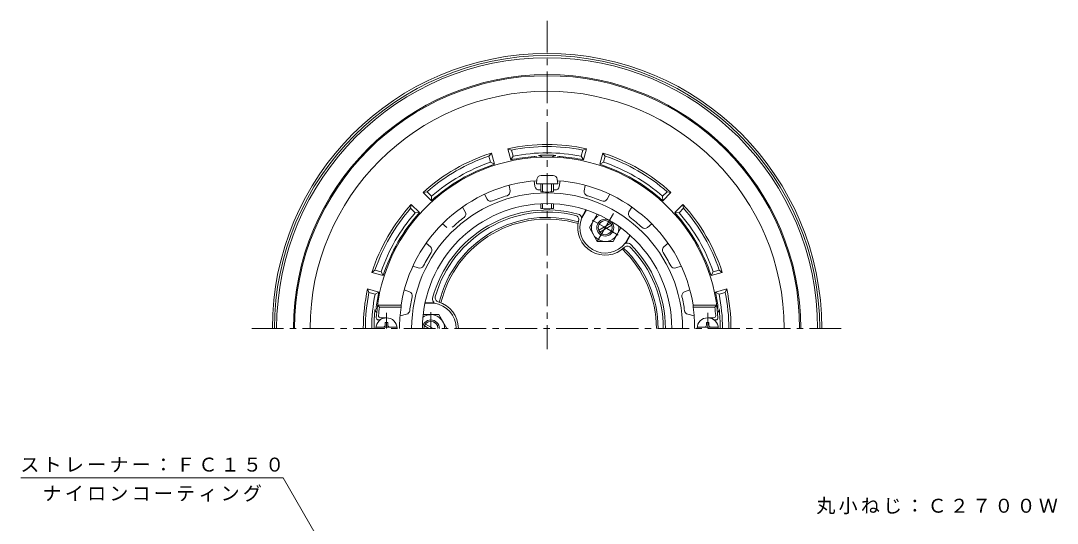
# Model space of a CAD drawing. Units: millimetres, scale not verified. Extents: x -288 to 226, y -347 to 365.
# Drawn here: x -280.6 to 209.9, y 127.1 to 364.7 of the extents above; entities that cross this region are included whole.
import ezdxf

# ---------------------------------------------------------------- set-up
doc = ezdxf.new("R2010")
doc.units = ezdxf.units.MM
doc.header["$LTSCALE"] = 3
doc.linetypes.add('CHAIN1', pattern=[8, 5, -1, 1, -1])
for name, color, linetype, lineweight in [('0-0', 3, 'Continuous', 9), ('0-1', 2, 'Continuous', 9), ('0-2', 6, 'Continuous', 5), ('0-5', 7, 'Continuous', 9)]:
    doc.layers.add(name, color=color, linetype=linetype, lineweight=lineweight)
doc.styles.add('ＭＳ ゴシック', font='')
doc.styles.get('ＭＳ ゴシック').set_extended_font_data('MS Gothic')

msp = doc.modelspace()

# ---------------------------------------------------------------- linework, layer by layer
at = {"layer": '0-0', "linetype": 'CHAIN1'}
for p, q in [((-31.545, 364.711), (-31.545, 209.496)), ((-171.326, 219.24), (110.05, 219.24))]:
    msp.add_line(p, q, dxfattribs=at)
at = {"layer": '0-0'}
for centre, radius, start, end in [((-31.545, 219.24), 130, 0.00005, 179.99995), ((-31.545, 219.24), 129, 0, 180), ((-31.545, 219.24), 128, 0, 180), ((-31.545, 219.24), 52.5, 73.63478, 166.3652), ((-31.545, 219.241), 51.688, 73.54028, 166.45981), ((-31.545, 219.241), 51.688, 0, 46.45966), ((-31.545, 219.24), 52.5, 0, 46.36526)]:
    msp.add_arc(centre, radius, start, end, dxfattribs=at)
at = {"layer": '0-1'}
for p, q in [((-50.175, 304.222), (-48.446, 303.564)), ((-48.75, 298.904), (-50.175, 304.222)), ((-14.645, 303.564), (-12.916, 304.222)), ((-14.341, 298.904), (-12.916, 304.222)), ((-59.071, 300.716), (-57.903, 302.152)), ((-58.293, 297.813), (-59.071, 300.716)), ((-56.477, 296.833), (-57.903, 302.152)), ((-47.668, 300.66), (-48.75, 298.904)), ((-47.668, 300.66), (-48.446, 303.564)), ((-15.423, 300.66), (-14.645, 303.564)), ((-15.423, 300.66), (-14.341, 298.904)), ((-6.613, 296.833), (-5.188, 302.152)), ((-5.188, 302.152), (-4.02, 300.716)), ((-4.798, 297.813), (-4.02, 300.716)), ((-58.293, 297.813), (-56.477, 296.833)), ((-4.798, 297.813), (-6.613, 296.833)), ((-90.17, 283.522), (-88.343, 283.816)), ((-86.277, 279.629), (-90.17, 283.522)), ((-86.217, 281.69), (-88.343, 283.816)), ((-86.217, 281.69), (-86.277, 279.629)), ((23.126, 281.69), (25.252, 283.816)), ((23.126, 281.69), (23.186, 279.629)), ((23.186, 279.629), (27.079, 283.522)), ((25.252, 283.816), (27.079, 283.522)), ((-96.121, 276.038), (-95.827, 277.865)), ((-93.995, 273.912), (-96.121, 276.038)), ((-91.934, 273.972), (-95.827, 277.865)), ((-13.16, 275.303), (-15.328, 271.548)), ((-12.966, 275.239), (-15.097, 271.548)), ((28.843, 273.972), (32.736, 277.865)), ((30.905, 273.912), (33.03, 276.038)), ((32.736, 277.865), (33.03, 276.038)), ((-93.995, 273.912), (-91.934, 273.972)), ((30.905, 273.912), (28.843, 273.972)), ((7.661, 263.33), (5.53, 259.639)), ((7.813, 263.194), (5.646, 259.439)), ((-114.457, 245.598), (-113.021, 246.766)), ((-109.138, 244.172), (-114.457, 245.598)), ((-110.117, 245.988), (-113.021, 246.766)), ((-110.117, 245.988), (-109.138, 244.172)), ((47.027, 245.988), (46.047, 244.172)), ((46.047, 244.172), (51.366, 245.598)), ((47.027, 245.988), (49.931, 246.766)), ((49.931, 246.766), (51.366, 245.598)), ((-116.527, 237.87), (-115.868, 236.141)), ((-112.964, 235.363), (-115.868, 236.141)), ((49.874, 235.363), (52.778, 236.141)), ((53.437, 237.87), (52.778, 236.141)), ((-89.331, 231.149), (-85.07, 231.149)), ((-89.289, 231.349), (-84.954, 231.349))]:
    msp.add_line(p, q, dxfattribs=at)
at = {"layer": '0-1', "color": 4}
for p, q in [((-11.548, 266.877), (-7.854, 273.275)), ((-11.548, 266.877), (-7.793, 260.372)), ((-7.141, 265.662), (-1.45, 268.948)), ((-6.641, 264.796), (-0.95, 268.082)), ((-0.293, 260.372), (3.404, 266.775)), ((-7.793, 260.372), (-0.293, 260.372)), ((-85.545, 219.24), (-89.141, 221.316)), ((-87.545, 219.24), (-89.641, 220.45)), ((-79.045, 219.24), (-79.043, 219.245))]:
    msp.add_line(p, q, dxfattribs=at)
at = {"layer": '0-1', "color": 4, "linetype": 'CHAIN1'}
for p, q in [((-4.045, 266.872), (-10.248, 270.453)), ((-0.17, 273.585), (-8.149, 259.765)), ((-4.045, 266.872), (2.158, 263.29)), ((-86.545, 219.24), (-86.545, 226.939))]:
    msp.add_line(p, q, dxfattribs=at)
at = {"layer": '0-1'}
for points in [[(-112.965, 235.363), (-111.209, 236.445), (-116.527, 237.87)], [(49.874, 235.363), (48.118, 236.445), (53.437, 237.87)]]:
    msp.add_lwpolyline(points, dxfattribs=at)
at = {"layer": '0-1', "color": 4}
msp.add_lwpolyline([(-79.042, 219.245), (-82.793, 225.741), (-90.186, 225.74)], dxfattribs=at)
for radius in [4, 3.324]:
    msp.add_circle((-4.045, 266.872), radius, dxfattribs=at)
at = {"layer": '0-1'}
for centre, radius, start, end in [((-31.545, 219.24), 120, 0, 180), ((-31.545, 219.24), 119.5, 0, 180), ((-31.545, 219.24), 112.141, 0, 180), ((-31.545, 219.24), 87, 77.63522, 102.36479), ((-31.545, 219.24), 86, 78.66678, 101.33324), ((-31.545, 219.24), 87, 107.63522, 132.36479), ((-31.545, 219.24), 86, 108.66678, 131.33324), ((-31.545, 219.24), 81.5, 94.32689, 102.18681), ((-31.545, 219.24), 83, 78.7995, 101.20052), ((-37.543, 298.514), 2, 52.44489, 94.32704), ((-31.545, 219.24), 81.898, 87.13037, 92.86963), ((-35.545, 299.039), 2, 35.69536, 92.86946), ((-27.545, 299.039), 2, 87.13054, 144.30464), ((-25.547, 298.514), 2, 85.67296, 127.5563), ((-31.545, 219.24), 81.5, 77.81322, 85.67311), ((-31.545, 219.24), 87, 47.63522, 72.36479), ((-31.545, 219.24), 86, 48.66678, 71.33324), ((-31.545, 219.24), 81.5, 107.81322, 132.18681), ((-31.545, 219.24), 83, 108.7995, 131.20052), ((-31.545, 219.24), 81.5, 47.81322, 72.18681), ((-31.545, 219.24), 83, 48.7995, 71.20052), ((-31.545, 219.24), 87, 137.63522, 162.36479), ((-31.545, 219.24), 86, 138.66678, 161.33324), ((-31.545, 219.24), 56, 74.72171, 165.27832), ((-31.545, 219.24), 87, 17.63522, 42.36479), ((-31.545, 219.24), 86, 18.66678, 41.33324), ((-31.545, 219.24), 83, 138.7995, 161.20052), ((-31.545, 219.24), 81.5, 137.81322, 162.18681), ((-31.545, 219.24), 55, 75.82645, 164.17365), ((-18.568, 270.627), 2, 345.50201, 75.82649), ((-4.045, 266.872), 13, 165.50197, 314.49786), ((-17.316, 271.332), 2, 6.20711, 74.72169), ((-4.045, 266.872), 12, 157.0641, 239.99998), ((-31.545, 219.24), 81.5, 17.81322, 42.18681), ((-31.545, 219.24), 83, 18.7995, 41.20052), ((-4.045, 266.872), 12, 239.99998, 322.9368), ((6.468, 256.173), 2, 44.17328, 134.49799), ((6.452, 257.609), 2, 45.27824, 113.79039), ((-31.545, 219.24), 56, 0, 45.27832), ((-31.545, 219.24), 55, 0, 44.17358), ((-31.545, 219.24), 87, 167.63521, 180), ((-31.545, 219.24), 86, 168.66676, 180), ((-31.545, 219.24), 81.5, 167.81319, 172.77383), ((-31.545, 219.24), 81.5, 7.22617, 12.18681), ((-31.545, 219.24), 86, 0, 11.33324), ((-31.545, 219.24), 87, 0, 12.36479), ((-31.545, 219.24), 83, 168.79948, 180), ((-83.773, 232.963), 2, 165.27824, 233.79039), ((-86.545, 219.24), 12, 359.99998, 82.9368), ((-82.536, 233.695), 2, 164.17328, 254.49799), ((-86.545, 219.24), 13, 359.99992, 74.49786), ((-31.545, 219.24), 83, 0, 11.20052), ((-31.545, 219.24), 81.904, 173.53275, 180), ((-110.941, 228.24), 2, 173.53293, 230.89452), ((-110.414, 229.24), 2, 172.77402, 214.66063), ((47.323, 229.24), 2, 325.34143, 7.22598), ((47.85, 228.24), 2, 309.10509, 6.46707), ((-31.545, 219.24), 81.904, 0, 6.46725)]:
    msp.add_arc(centre, radius, start, end, dxfattribs=at)
at = {"layer": '0-1', "color": 4}
for centre, radius, start, end in [((-4.041, 266.869), 6.5, 114.63673, 5.35167), ((-86.545, 219.246), 6.5, 359.95111, 125.35167), ((-86.545, 219.24), 4, 0, 180), ((-86.545, 219.24), 3.324, 0, 180)]:
    msp.add_arc(centre, radius, start, end, dxfattribs=at)
at = {"layer": '0-2', "color": 4, "lineweight": 9}
for p, q in [((-36.364, 289.745), (-36.545, 287.67)), ((-34.372, 291.57), (-28.719, 291.57)), ((-26.727, 289.745), (-26.545, 287.67)), ((-36.545, 287.67), (-26.545, 287.67)), ((-34.545, 287.67), (-34.545, 283.979)), ((-33.675, 287.67), (-33.675, 283.788)), ((-29.415, 287.67), (-29.415, 283.788)), ((-28.545, 287.67), (-28.545, 283.979)), ((-34.545, 278.164), (-34.545, 275.982)), ((-33.675, 278.202), (-33.675, 275.846)), ((-29.415, 278.202), (-29.415, 275.846)), ((-28.545, 278.164), (-28.545, 275.982)), ((-108.145, 221.99), (-106.945, 221.99)), ((-108.145, 220.841), (-108.145, 221.99)), ((-106.945, 220.841), (-106.945, 221.99)), ((43.855, 221.99), (45.055, 221.99)), ((43.855, 220.841), (43.855, 221.99)), ((45.055, 220.841), (45.055, 221.99)), ((-102.582, 219.841), (-112.509, 219.841)), ((49.418, 219.841), (39.491, 219.841))]:
    msp.add_line(p, q, dxfattribs=at)
at = {"layer": '0-2'}
for p, q in [((-49.103, 284.26), (-49.565, 286.881)), ((-37.285, 286.344), (-37.747, 288.965)), ((-25.806, 286.344), (-25.344, 288.965)), ((-13.988, 284.26), (-13.526, 286.881)), ((-59.89, 280.334), (-61.22, 282.639)), ((-3.201, 280.334), (-1.87, 282.639)), ((-70.282, 274.334), (-71.613, 276.639)), ((7.191, 274.334), (8.522, 276.639)), ((-79.076, 266.956), (-81.114, 268.666)), ((15.985, 266.956), (18.024, 268.666)), ((-86.789, 257.763), (-88.828, 259.474)), ((23.698, 257.763), (25.737, 259.474)), ((-92.529, 247.822), (-95.03, 248.732)), ((29.438, 247.822), (31.939, 248.732)), ((-96.633, 236.545), (-99.134, 237.456)), ((33.542, 236.545), (36.043, 237.456)), ((-100.676, 230.24), (-111.795, 230.24)), ((-98.103, 225.927), (-101.114, 225.24)), ((-100.676, 230.24), (-100.652, 229.24)), ((35.012, 225.927), (38.023, 225.24)), ((37.585, 230.24), (37.561, 229.24)), ((37.561, 229.24), (47.827, 229.24)), ((37.585, 230.24), (48.704, 230.24)), ((47.827, 229.24), (48.704, 230.24)), ((-110.545, 223.24), (-111.389, 223.24)), ((-107.545, 224.24), (-110.317, 224.24)), ((44.455, 224.24), (47.226, 224.24)), ((47.455, 223.24), (48.298, 223.24))]:
    msp.add_line(p, q, dxfattribs=at)
at = {"layer": '0-2', "color": 4, "linetype": 'CHAIN1', "lineweight": 9}
for p, q in [((-107.545, 219.24), (-107.545, 226.55)), ((44.455, 219.24), (44.455, 226.55))]:
    msp.add_line(p, q, dxfattribs=at)
at = {"layer": '0-2'}
msp.add_lwpolyline([(-100.827, 229.24), (-110.918, 229.24), (-111.795, 230.24)], dxfattribs=at)
for centre, radius, start, end in [((-31.545, 219.24), 81, 3.58331, 176.41669), ((-31.545, 219.24), 70, 93.99551, 170.95892), ((-35.315, 286.692), 2, 190, 273.1993), ((-31.545, 219.24), 65.556, 92.62297, 93.19908), ((-31.545, 219.24), 65.556, 86.80092, 87.37715), ((-27.775, 286.692), 2, 266.80089, 350.00015), ((-31.545, 219.24), 70, 9.04108, 86.00449), ((-31.545, 219.24), 64.102, 0, 180), ((-58.158, 281.334), 2, 210, 293.1993), ((-31.545, 219.24), 65.556, 106.80092, 113.19908), ((-51.072, 283.913), 2, 286.80089, 10.00015), ((-12.018, 283.913), 2, 170, 253.1993), ((-31.545, 219.24), 65.556, 66.80092, 73.19908), ((-4.933, 281.334), 2, 246.80089, 330.00015), ((-31.545, 219.24), 59, 0, 180), ((-31.545, 219.24), 65.556, 126.80092, 133.19908), ((-72.014, 273.334), 2, 306.80089, 30.00015), ((8.923, 273.334), 2, 150, 233.1993), ((-31.545, 219.24), 65.556, 46.80092, 53.19908), ((14.699, 268.488), 2, 226.80089, 310.00015), ((-31.545, 219.24), 65.556, 146.80092, 153.19908), ((-88.075, 256.231), 2, 326.80089, 50.00015), ((24.984, 256.231), 2, 130, 213.1993), ((-31.545, 219.24), 65.556, 26.80092, 33.19908), ((-91.845, 249.701), 2, 250, 333.1993), ((28.754, 249.701), 2, 206.80089, 290.00015), ((-97.317, 234.666), 2, 346.80089, 70.00015), ((34.226, 234.666), 2, 110.00002, 193.19928), ((-31.545, 219.24), 65.556, 166.80092, 172.65529), ((-31.545, 219.24), 65.556, 7.34471, 13.19908), ((-31.545, 219.24), 80, 172.81923, 175.64424), ((-31.545, 219.24), 69.827, 171.76624, 180), ((-98.547, 227.877), 2, 282.84143, 352.65538), ((35.457, 227.877), 2, 187.34462, 257.15857), ((-31.545, 219.24), 69.827, 0, 8.23376), ((-31.545, 219.24), 80, 4.35576, 7.18077), ((-111.389, 224.24), 1, 176.41653, 270), ((-110.317, 225.24), 1, 175.64381, 270), ((47.226, 225.24), 1, 270, 4.35619), ((48.298, 224.24), 1, 270, 3.58347)]:
    msp.add_arc(centre, radius, start, end, dxfattribs=at)
at = {"layer": '0-2', "color": 4, "lineweight": 9}
for centre, radius, start, end in [((-34.372, 289.57), 2, 90, 174.99998), ((-28.719, 289.57), 2, 5.00002, 90), ((-107.545, 219.24), 5, 0, 180), ((-109.145, 220.841), 1, 270, 0), ((-105.945, 220.841), 1, 180, 270), ((44.455, 219.24), 5, 0, 180), ((42.855, 220.841), 1, 270, 0), ((46.055, 220.841), 1, 180, 270)]:
    msp.add_arc(centre, radius, start, end, dxfattribs=at)
for centre, ratio, start_param, end_param in [((-31.545, 283.979), 0.0904, 6.2831818, 9.4248067), ((-31.545, 275.982), 0.0642, 6.2831765, 9.4247692)]:
    msp.add_ellipse(centre, major_axis=(-3, 0), ratio=ratio, start_param=start_param, end_param=end_param, dxfattribs=at)
at = {"layer": '0-5'}
for p in [(-280.646, 148.504), (-65.22, -9.521)]:
    msp.add_line(p, (-156.456, 148.504), dxfattribs=at)

# ---------------------------------------------------------------- texts
at = {"layer": '0-5', "char_height": 6.598, "attachment_point": 7, "style": 'ＭＳ ゴシック'}
for s, insert in [('\\T1.17;ストレーナー：ＦＣ１５０', (-280.801, 151.192)), ('\\T1.17;ナイロンコーティング', (-270.301, 137.232)), ('\\T1.17;丸小ねじ：Ｃ２７００Ｗ', (95.862, 131.349))]:
    msp.add_mtext(s, dxfattribs=dict(at, insert=insert))

doc.saveas('drawing.dxf')
